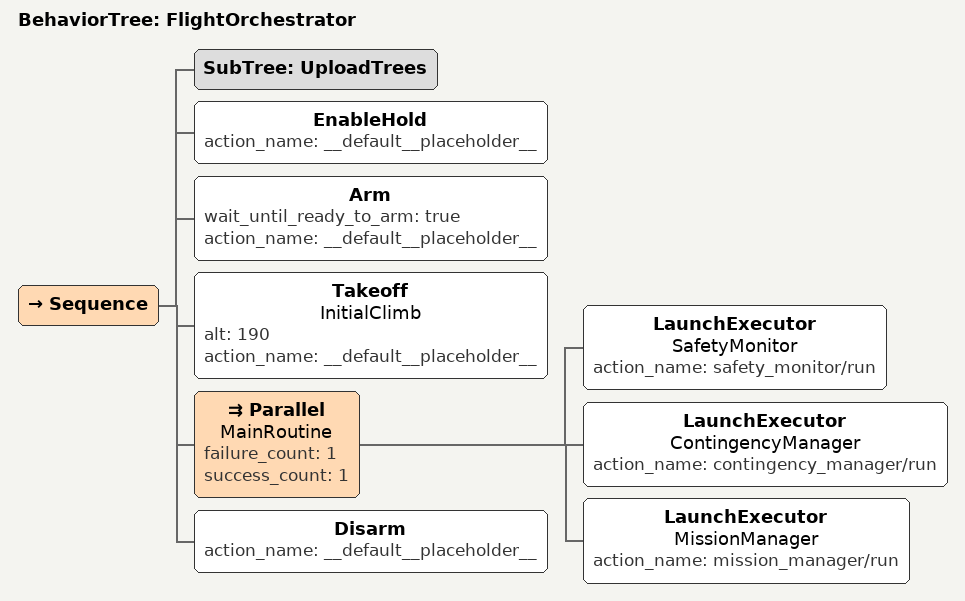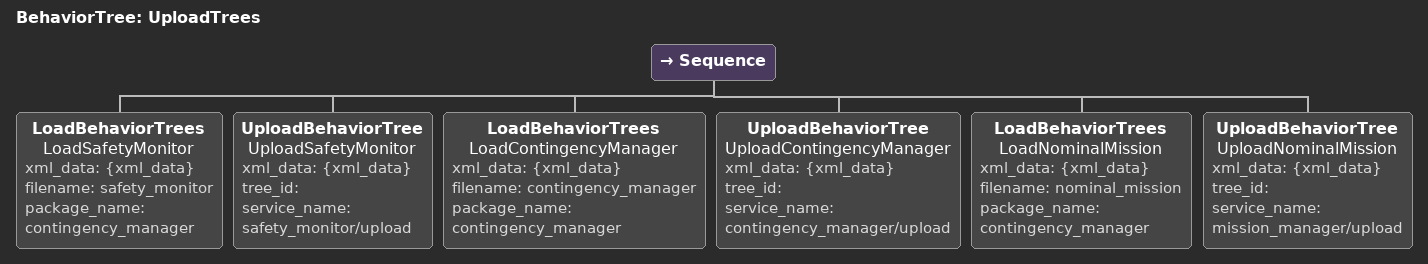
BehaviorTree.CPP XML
<?xml version="1.0" encoding="UTF-8"?>
<root BTCPP_format="4"
      main_tree_to_execute="FlightOrchestrator">
  <BehaviorTree ID="FlightOrchestrator">
    <Sequence>
      <SubTree ID="UploadTrees"/>
      <EnableHold action_name="__default__placeholder__"/>
      <Arm wait_until_ready_to_arm="true"
           action_name="__default__placeholder__"/>
      <Takeoff name="InitialClimb"
               alt="190"
               action_name="__default__placeholder__"/>
      <Parallel name="MainRoutine"
                failure_count="1"
                success_count="1">
        <LaunchExecutor name="SafetyMonitor"
                        action_name="safety_monitor/run"/>
        <LaunchExecutor name="ContingencyManager"
                        action_name="contingency_manager/run"/>
        <LaunchExecutor name="MissionManager"
                        action_name="mission_manager/run"/>
      </Parallel>
      <Disarm action_name="__default__placeholder__"/>
    </Sequence>
  </BehaviorTree>

  <BehaviorTree ID="UploadTrees">
    <Sequence>
      <LoadBehaviorTrees name="LoadSafetyMonitor"
                         xml_data="{xml_data}"
                         filename="safety_monitor"
                         package_name="contingency_manager"/>
      <UploadBehaviorTree name="UploadSafetyMonitor"
                          xml_data="{xml_data}"
                          tree_id=""
                          service_name="safety_monitor/upload"/>
      <LoadBehaviorTrees name="LoadContingencyManager"
                         xml_data="{xml_data}"
                         filename="contingency_manager"
                         package_name="contingency_manager"/>
      <UploadBehaviorTree name="UploadContingencyManager"
                          xml_data="{xml_data}"
                          tree_id=""
                          service_name="contingency_manager/upload"/>
      <LoadBehaviorTrees name="LoadNominalMission"
                         xml_data="{xml_data}"
                         filename="nominal_mission"
                         package_name="contingency_manager"/>
      <UploadBehaviorTree name="UploadNominalMission"
                          xml_data="{xml_data}"
                          tree_id=""
                          service_name="mission_manager/upload"/>
    </Sequence>
  </BehaviorTree>

</root>
